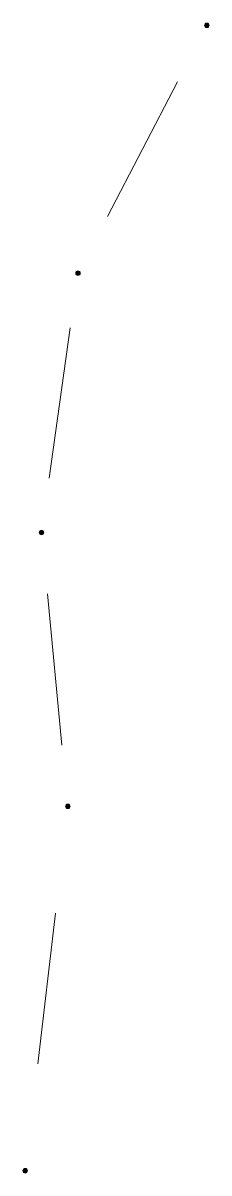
# Model space of a CAD drawing. Header units: metres. Extents: x -10443 to -4073, y -33280 to -26846.
# Drawn here: x -7348.268 to -7347.654, y -29059.505 to -29055.718 of the extents above; entities that cross this region are included whole.
import ezdxf

# ---------------------------------------------------------------- set-up
doc = ezdxf.new("R2010")
doc.units = ezdxf.units.M
doc.header["$MEASUREMENT"] = 0
doc.linetypes.add('CONTINUOUS_1', pattern=[0])
doc.linetypes.add('CONTINUOUS_2', pattern=[0])
doc.layers.add('園路', color=241, linetype='CONTINUOUS_2', lineweight=18)

msp = doc.modelspace()

# ---------------------------------------------------------------- hatches: boundary and pattern name
at = {"layer": '園路', "linetype": 'CONTINUOUS_1', "lineweight": 18}
for points in [[(-7347.6539, -29055.726, 1), (-7347.6689, -29055.726, 1)], [(-7348.079, -29056.5423, 1), (-7348.094, -29056.5423, 1)], [(-7348.1992, -29057.3962, 1), (-7348.2142, -29057.3962, 1)], [(-7348.1123, -29058.2974, 1), (-7348.1273, -29058.2974, 1)], [(-7348.253, -29059.4973, 1), (-7348.268, -29059.4973, 1)]]:
    msp.add_hatch(color=256, dxfattribs=at).paths.add_polyline_path(points, flags=0)

# ---------------------------------------------------------------- linework, layer by layer
for p, q in [((-7347.7585, -29055.9124), (-7347.9894, -29056.3559)), ((-7348.1117, -29056.7217), (-7348.1814, -29057.2168)), ((-7348.1872, -29057.598), (-7348.1392, -29058.0957)), ((-7348.161, -29058.6491), (-7348.2192, -29059.1457))]:
    msp.add_line(p, q, dxfattribs=at)
for centre in [(-7347.6614, -29055.726), (-7348.0865, -29056.5423), (-7348.2067, -29057.3962), (-7348.1198, -29058.2974), (-7348.2605, -29059.4973)]:
    msp.add_circle(centre, 0.0075, dxfattribs=at)

doc.saveas('drawing.dxf')
